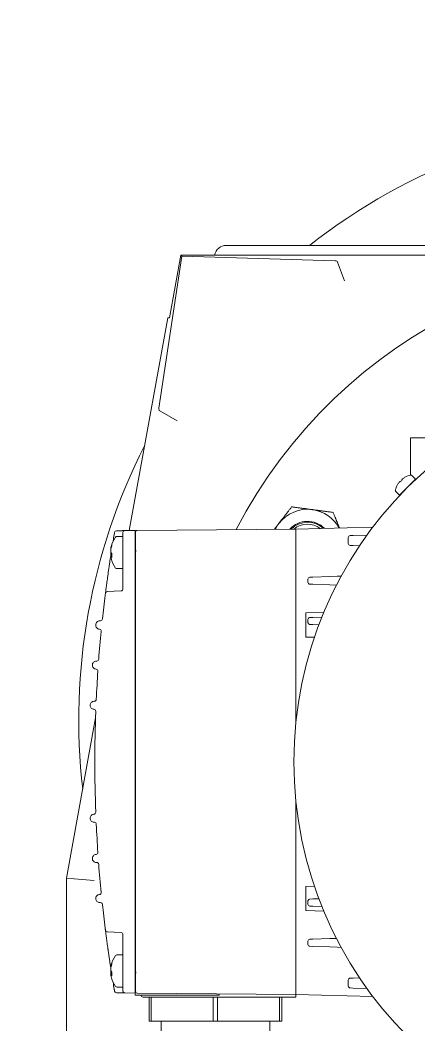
# Model space of a CAD drawing. Extents: x -3873 to 164127, y 7129 to 96529.
# Drawn here: x 85174.7 to 85273.9, y 60625.8 to 60875.6 of the extents above; entities that cross this region are included whole.
import ezdxf

# ---------------------------------------------------------------- set-up
doc = ezdxf.new("R2010")
doc.units = 0
doc.layers.get('0').update_dxf_attribs({"linetype": 'CONTINUOUS'})
doc.layers.add('LAYOUT Kromeka', color=1, linetype='CONTINUOUS', lineweight=5)

# ---------------------------------------------------------------- blocks, each defined once
blk = doc.blocks.new('SD-01-04-645-180-reduktor')
for p, q in [((40.7, 128.36), (71.3, 128.36)), ((74.57, 128.36), (71.3, 128.36)), ((74.57, 128.36), (93.43, 128.36)), ((96.7, 128.36), (93.43, 128.36)), ((96.7, 128.36), (110.31, 128.36)), ((113.3, 128.36), (110.31, 128.36)), ((15, 125.94), (124.65, 125.94)), ((86.26, 124.51), (124.4, 125.64)), ((124.4, 125.64), (124.65, 125.94)), ((124.4, 125.64), (130.05, 87.91)), ((124.65, 125.94), (127.46, 110.36)), ((83.93, 119.51), (85.62, 124.17)), ((127.46, 110.36), (127.88, 110.36)), ((127.88, 110.36), (137.42, 57.48)), ((125.55, 84.72), (129.83, 87.21)), ((53.22, 80.5), (67.5, 80.5)), ((67.5, 80.5), (67.5, 71.27)), ((66.26, 70.22), (67.24, 71.2)), ((68.24, 68.24), (66.26, 70.22)), ((68.88, 70.74), (68.88, 70.72)), ((69.64, 70.16), (69.5, 70.3)), ((69.54, 70.06), (69.64, 70.16)), ((70.22, 66.26), (68.24, 68.24)), ((70.16, 69.64), (70.06, 69.54)), ((70.3, 69.5), (70.16, 69.64)), ((70.72, 68.88), (70.74, 68.88)), ((70.22, 66.26), (71.2, 67.24)), ((76.86, 58.35), (96, 57.85)), ((96, 57.85), (96, 57.73)), ((96, 57.85), (135.5, 57.5)), ((96, 57.85), (96, 57.85)), ((96, 57.26), (96, 57.73)), ((136, 57.5), (138.51, 57.46)), ((136, 57.5), (136, 57.21)), ((78.33, 56.36), (81.79, 56.24)), ((81.79, 56.24), (82.52, 56.22)), ((83, 55.72), (83, 54.28)), ((96, 57.26), (96, 53.44)), ((136, 57.35), (135.85, 57.35)), ((135.86, 57.1), (135.86, 52.68)), ((136, 52.79), (136, 57.21)), ((139, 56.81), (139, 56.96)), ((139, 56.81), (139, 55.69)), ((139, 56), (140.54, 56)), ((139, 53.54), (139, 55.69)), ((139.49, 57.44), (140.6, 57.42)), ((81.79, 53.76), (80.18, 53.7)), ((82.52, 53.78), (81.79, 53.76)), ((96, 52.7), (96, 53.44)), ((96, 52.7), (96, 52.23)), ((136, 52.79), (136, 52.09)), ((139, 53.54), (139, 52.42)), ((142.02, 52.8), (142.02, 53)), ((142.02, 52.16), (142.02, 52.62)), ((96, 52.08), (96, 52.23)), ((96, 52.02), (96, 52.08)), ((96, 52.02), (96, 9.81)), ((135.86, 52.09), (135.86, -52.09)), ((136, 52.09), (136, -52.09)), ((139, 52.07), (139, 52.42)), ((139, 52.07), (139, 42.88)), ((142.02, 51.38), (142.02, 51.84)), ((142.02, 51), (142.02, 51.2)), ((139, 48), (140.54, 48)), ((84.76, 46.14), (85.77, 46.1)), ((85.77, 46.1), (87.54, 46.04)), ((87.54, 46.04), (91.79, 45.89)), ((91.79, 45.89), (92.52, 45.87)), ((93, 45.37), (93, 44.63)), ((87.54, 43.96), (85.93, 43.9)), ((91.79, 44.11), (87.54, 43.96)), ((92.52, 44.13), (91.79, 44.11)), ((139.47, 42.48), (142.89, 42.3)), ((93.5, 36.99), (89.08, 37.1)), ((91.83, 35.89), (89.55, 35.97)), ((91.83, 35.89), (92.52, 35.87)), ((93.5, 36.25), (93.5, 36.99)), ((93.5, 36.25), (93.5, 31.75)), ((144.57, 35.06), (144.78, 35.05)), ((90.29, 34.06), (91.83, 34.11)), ((92.52, 34.13), (91.83, 34.11)), ((93.5, 31.01), (91.4, 30.96)), ((93.5, 31.01), (93.5, 31.75)), ((145.51, 25.03), (145.65, 25.03)), ((146.11, 15.04), (146.22, 15.03)), ((145.82, 10.88), (153, -28.93)), ((96, -9.81), (96, -52.02)), ((146.22, -15.03), (146.11, -15.04)), ((145.65, -25.03), (145.51, -25.03)), ((146.15, -29.54), (151.15, -29.1)), ((151.15, -29.1), (153, -28.93)), ((153, -28.93), (153, -97.14)), ((93.5, -31.01), (91.4, -30.96)), ((93.5, -31.75), (93.5, -31.01)), ((93.5, -31.75), (93.5, -36.25)), ((91.83, -34.11), (90.29, -34.06)), ((91.83, -34.11), (92.52, -34.13)), ((93, -35.37), (93, -34.63)), ((93.5, -36.99), (89.08, -37.1)), ((89.55, -35.97), (91.83, -35.89)), ((92.52, -35.87), (91.83, -35.89)), ((93.5, -36.99), (93.5, -36.25)), ((144.78, -35), (144.61, -35)), ((142.89, -42.3), (139.47, -42.48)), ((85.93, -43.9), (87.54, -43.96)), ((87.54, -43.96), (91.79, -44.11)), ((91.79, -44.11), (92.52, -44.13)), ((93, -44.63), (93, -45.37)), ((139, -42.88), (139, -52.07)), ((85.77, -46.1), (84.76, -46.14)), ((87.54, -46.04), (85.77, -46.1)), ((91.79, -45.89), (87.54, -46.04)), ((92.52, -45.87), (91.79, -45.89)), ((139, -48), (140.54, -48)), ((96, -52.08), (96, -52.02)), ((96, -52.23), (96, -52.08)), ((96, -52.23), (96, -52.7)), ((136, -52.09), (136, -52.79)), ((139, -52.42), (139, -52.07)), ((139, -52.42), (139, -53.54)), ((142.02, -51.2), (142.02, -51)), ((142.02, -51.84), (142.02, -51.38)), ((142.02, -52.62), (142.02, -52.16)), ((80.18, -53.7), (81.79, -53.76)), ((81.79, -53.76), (82.52, -53.78)), ((83, -54.28), (83, -55.72)), ((96, -53.44), (96, -52.7)), ((96, -53.44), (96, -57.26)), ((135.86, -52.68), (135.86, -57.1)), ((136, -57.21), (136, -52.79)), ((139, -55.69), (139, -53.54)), ((142.02, -53), (142.02, -52.8)), ((81.79, -56.24), (78.33, -56.36)), ((82.52, -56.22), (81.79, -56.24)), ((96, -57.73), (96, -57.26)), ((136, -57.35), (135.85, -57.35)), ((136, -57.21), (136, -57.5)), ((139, -55.69), (139, -56.81)), ((139, -56), (140.54, -56)), ((139, -56.96), (139, -56.81)), ((140.6, -57.42), (139.49, -57.44)), ((76.86, -58.35), (96, -57.85)), ((135.5, -57.5), (96, -57.85)), ((96, -57.73), (96, -57.85)), ((96, -58), (96, -57.85)), ((96, -57.85), (96, -57.85)), ((96, -58), (96, -58.5)), ((134, -58.5), (96, -58.5)), ((99.5, -64.5), (99.5, -58.5)), ((100.04, -58.5), (100.04, -64.5)), ((115.09, -58), (115.09, -57.68)), ((115.09, -58), (115.1, -58)), ((136, -58), (115.1, -58)), ((115.46, -64.5), (115.46, -58.5)), ((116.54, -58.5), (116.54, -64.5)), ((131.96, -64.5), (131.96, -58.5)), ((132.5, -58.5), (132.5, -64.5)), ((138.51, -57.46), (136, -57.5)), ((136, -57.5), (136, -58)), ((100.04, -64.5), (99.5, -64.5)), ((100.04, -64.5), (115.46, -64.5)), ((102.5, -71), (102.5, -64.5)), ((116.54, -64.5), (115.46, -64.5)), ((116.54, -64.5), (131.96, -64.5)), ((129.5, -71), (129.5, -64.5)), ((132.5, -64.5), (131.96, -64.5))]:
    blk.add_line(p, q)
blk.add_circle((0, 0), 96.5)
for centre, radius, start, end in [((0, 10.36), 347.5, 18.493, 84.3437), ((-0.25, 11.9), 324.5, 19.5671, 83.8969), ((0, 10.36), 150, 51.8751, 87.5769), ((113.3, 125.36), 3, 11.1684, 90), ((0, 0), 125, 27.5003, 322.7498), ((0, 10.36), 150, 353.424, 27.0182), ((67.43, 71.01), 0.27, 77.336, 135), ((66.4, 66.4), 5, 60.2193, 77.336), ((66.4, 66.4), 4.99, 51.5034, 60.1879), ((67.03, 69.3), 0.1, 16.0743, 45), ((66.4, 66.4), 4.99, 29.8121, 38.4966), ((66.4, 66.4), 5, 12.664, 29.7807), ((71.01, 67.43), 0.27, 315, 12.664), ((69.3, 67.03), 0.1, 45, 73.9257), ((93.1, 53.75), 9, 97.6075, 150.8648), ((93.1, 53.75), 9, 37.6075, 97.6075), ((93.1, 53.75), 6, 42.9226, 134.4121), ((93.1, 53.75), 5.79, 44.9473, 132.3381), ((93.1, 53.75), 5.31, 50.4655, 126.664), ((93.1, 53.75), 9, 26.7742, 37.6075), ((135.5, 57), 0.5, 43.5874, 89.5), ((138.5, 56.96), 0.5, 0, 89), ((82.5, 55.72), 0.5, 359.9999, 88), ((140.54, 55.64), 0.36, 36.3584, 90), ((140.59, 56.92), 0.5, 9.8531, 89), ((135.6, 52), 6.5, 12.3968, 36.3584), ((82.5, 54.28), 0.5, 272, 359.9999), ((135.6, 52), 6.5, 323.6416, 347.6032), ((140.54, 48.36), 0.36, 270, 323.6416), ((92.5, 45.37), 0.5, 0.0002, 88), ((92.5, 44.63), 0.5, 272, 0.0002), ((139.5, 42.97), 0.5, 180, 267), ((142.86, 41.8), 0.5, 7.2187, 87), ((144.6, 35.56), 0.5, 186.119, 267), ((144.92, 32.46), 0.5, 97.1461, 185.5831), ((145.52, 25.53), 0.5, 184.3891, 268.2801), ((145.74, 22.53), 0.5, 94.5643, 183.8727), ((146.14, 15.54), 0.5, 182.6697, 266.5601), ((146.26, 12.54), 0.5, 93.9796, 182.154), ((146.26, -12.54), 0.5, 177.846, 266.0204), ((146.14, -15.54), 0.5, 93.4399, 177.3303), ((145.74, -22.53), 0.5, 176.1273, 265.4357), ((145.52, -25.53), 0.5, 91.7199, 175.6109), ((144.91, -32.51), 0.5, 174.4086, 264.8428), ((144.61, -35.5), 0.5, 90, 173.8918), ((142.86, -41.8), 0.5, 273, 352.7813), ((92.5, -44.63), 0.5, 0.0002, 88), ((139.5, -42.97), 0.5, 93, 180), ((92.5, -45.37), 0.5, 272, 0.0002), ((140.54, -48.36), 0.36, 36.3584, 90), ((135.6, -52), 6.5, 12.3968, 36.3584), ((0, 10.36), 295.75, 192.7126, 346.8544), ((82.5, -54.28), 0.5, 359.9999, 88), ((135.6, -52), 6.5, 323.6416, 347.6032), ((82.5, -55.72), 0.5, 272, 359.9999), ((135.5, -57), 0.5, 270.5, 316.4126), ((138.5, -56.96), 0.5, 271, 0), ((140.54, -55.64), 0.36, 270, 323.6416), ((140.59, -56.92), 0.5, 271, 350.1469), ((134, -58), 0.5, 270, 0)]:
    blk.add_arc(centre, radius, start, end)
for centre, major_axis, ratio, start_param, end_param in [((92.29, 119.51), (-6.62, 4.77), 0.228085, 5.993891, 6.347691), ((124.06, 92.96), (-5.87, 5.67), 0.228085, 3.077087, 3.430887), ((66.71, 66.71), (-3.47, 3.47), 0.894934, 4.636859, 4.787919), ((135.63, 57.11), (0.01, -0.318), 0.733295, 1.526745, 1.848918), ((-186.25, 0), (0, -332.71), 0.998634, 1.736314, 1.741465), ((135.63, 52.68), (-0.01, -0.318), 0.733295, 1.292675, 1.614848), ((136.04, 51.19), (5.66, 3.04), 0.330288, 6.027596, 6.188047), ((135.6, 52.19), (6.48, 0), 0.929404, 0.134334, 0.311282), ((135.6, 51.81), (6.48, 0), 0.929404, 0.134334, 0.311282), ((135.63, 52.1), (0.006, -0.45), 0.518689, 1.542955, 1.865129), ((135.6, 52.48), (6.48, 0), 0.369064, 5.971904, 6.148851), ((136.04, 52.32), (-3.82, 5.17), 0.831756, 3.904924, 4.065375), ((135.6, 51.52), (6.48, 0), 0.369064, 5.971904, 6.148851), ((135.6, 51.52), (6.48, 0), 0.369064, 0.134334, 0.201515), ((135.6, 51.81), (6.48, 0), 0.929404, 6.08167, 6.148851), ((135.6, 52.19), (6.48, 0), 0.929404, 6.118361, 6.148851), ((-187.03, 0), (0, -333.08), 0.999848, 1.677609, 1.69528), ((-187.02, 0), (0, -333.08), 0.999848, 1.647412, 1.668255), ((-187.02, 0), (0, -333.07), 0.999848, 1.617399, 1.638398), ((-187.02, 0), (0, -333.07), 0.999848, 1.533196, 1.608396), ((-187.02, 0), (0, -333.07), 0.999848, 1.503195, 1.524193), ((-187.02, 0), (0, -333.08), 0.999848, 1.473194, 1.494181), ((-187.03, 0), (0, -333.08), 0.999848, 1.446313, 1.464172), ((135.63, -52.1), (-0.006, -0.45), 0.518689, 1.276463, 1.598637), ((136.04, -52.81), (5.66, 3.04), 0.330288, 6.027596, 6.188047), ((135.6, -51.81), (6.48, 0), 0.929404, 0.134334, 0.311282), ((135.6, -52.19), (6.48, 0), 0.929404, 0.134334, 0.311282), ((135.6, -51.52), (6.48, 0), 0.369064, 5.971904, 6.148851), ((136.04, -51.68), (-3.82, 5.17), 0.831756, 3.904924, 4.065375), ((135.6, -52.48), (6.48, 0), 0.369064, 0.134334, 0.201515), ((135.63, -52.68), (0.01, -0.318), 0.733295, 1.526745, 1.848918), ((-186.25, 0), (0, -332.71), 0.998634, 1.400127, 1.405278), ((135.6, -52.48), (6.48, 0), 0.369064, 5.971904, 6.148851), ((135.6, -52.19), (6.48, 0), 0.929404, 6.08167, 6.148851), ((135.6, -51.81), (6.48, 0), 0.929404, 6.118361, 6.148851), ((135.63, -57.11), (-0.01, -0.318), 0.733295, 1.292674, 1.614848)]:
    blk.add_ellipse(centre, major_axis=major_axis, ratio=ratio, start_param=start_param, end_param=end_param)
for points, weights, degree in [([(86.76, 61.98), (89.52, 62.35), (91.91, 62.67)], [1.92854688201, 2.07772050249, 2.07772050249], 2), ([(91.91, 62.67), (94.3, 62.99), (97.06, 63.36)], [2.07772050249, 2.07772050249, 1.92854688201], 2), ([(97.06, 63.36), (98.76, 61.15), (100.23, 59.24)], [1.92854688201, 2.07772050249, 2.07772050249], 2), ([(85.17, 58.13), (85.91, 59.93), (86.76, 61.98)], [2.07092308922, 2.04587721832, 1.92854688201], 2), ([(100.23, 59.24), (100.78, 58.53), (101.34, 57.8)], [2.07772050249, 2.07772050249, 2.05696160046], 2), ([(141.95, 52.99), (141.99, 52.99), (142.02, 53)], [1.00641360908, 1.0062570847, 1.00609308134], 2), ([(142.02, 52.8), (142.01, 52.8), (141.99, 52.8)], [1.00609308134, 1.00616440511, 1.00623431437], 2), ([(142.02, 51.38), (141.9, 51.39), (141.79, 51.4)], [1.00609308134, 1.00667082451, 1.00715575508], 2), ([(142.02, 51.2), (141.9, 51.2), (141.79, 51.21)], [1.00609308134, 1.00666770659, 1.00715051832], 2), ([(141.84, 51.84), (141.93, 51.84), (142.02, 51.84)], [1.00691727851, 1.0065319589, 1.00609308134], 2), ([(93, 34.63), (93, 34.78), (93, 35.03), (93, 35.37)], [1, 0.999999964835, 0.999999964835, 1], 3), ([(141.84, -52.16), (141.93, -52.16), (142.02, -52.16)], [1.00691727851, 1.0065319589, 1.00609308134], 2), ([(141.95, -51.01), (141.99, -51.01), (142.02, -51)], [1.00641360908, 1.0062570847, 1.00609308134], 2), ([(142.02, -51.2), (142.01, -51.2), (141.99, -51.2)], [1.00609308134, 1.00616440511, 1.00623431437], 2), ([(142.02, -52.62), (141.9, -52.61), (141.79, -52.6)], [1.00609308134, 1.0066708245, 1.00715575508], 2), ([(142.02, -52.8), (141.9, -52.8), (141.79, -52.79)], [1.00609308134, 1.00666770659, 1.00715051832], 2)]:
    blk.add_rational_spline(points, weights, degree=degree)
for points, knots in [([(138.51, 57.46), (138.51, 57.46), (138.51, 57.46), (138.52, 57.46), (138.53, 57.46), (138.54, 57.46), (138.55, 57.46), (138.56, 57.46), (138.58, 57.46), (138.59, 57.45), (138.65, 57.45), (138.73, 57.45), (138.82, 57.45), (138.86, 57.45), (138.91, 57.45), (138.96, 57.45), (138.96, 57.45), (138.96, 57.45), (138.97, 57.45), (139.01, 57.45), (139.05, 57.45), (139.09, 57.45), (139.11, 57.45), (139.12, 57.45), (139.13, 57.45), (139.15, 57.44), (139.17, 57.44), (139.19, 57.44), (139.21, 57.44), (139.24, 57.44), (139.26, 57.44), (139.34, 57.44), (139.41, 57.44), (139.49, 57.44)], [0, 0, 0, 0, 0.000149814, 0.000149814, 0.000149814, 0.000305852, 0.000305852, 0.000305852, 0.000446191, 0.000446191, 0.000446191, 0.000892382, 0.000892382, 0.000892382, 0.001098124, 0.001098124, 0.001098124, 0.001115485, 0.001115485, 0.001115485, 0.001282807, 0.001282807, 0.001282807, 0.001337836, 0.001337836, 0.001337836, 0.001408299, 0.001408299, 0.001408299, 0.001502418, 0.001502418, 0.001502418, 0.001784775, 0.001784775, 0.001784775, 0.001784775]), ([(135.85, 57.35), (135.84, 57.35), (135.84, 57.35), (135.84, 57.33), (135.83, 57.32), (135.83, 57.3), (135.84, 57.28), (135.84, 57.25), (135.84, 57.23), (135.85, 57.2)], [0, 0, 0, 0, 0.00974889, 0.00974889, 0.01967606, 0.01967606, 0.02960323, 0.02960323, 0.03935212, 0.03935212, 0.03935212, 0.03935212]), ([(141.09, 57.01), (141.09, 57.01), (141.09, 57), (141.09, 57), (141.09, 56.99), (141.09, 56.99), (141.09, 56.98), (141.09, 56.98), (141.09, 56.98), (141.09, 56.97), (141.09, 56.97), (141.09, 56.97), (141.09, 56.97), (141.09, 56.96), (141.09, 56.96), (141.09, 56.96), (141.1, 56.94), (141.1, 56.92), (141.11, 56.89), (141.11, 56.88), (141.11, 56.87), (141.11, 56.86), (141.12, 56.84), (141.12, 56.82), (141.12, 56.8), (141.13, 56.77), (141.13, 56.73), (141.14, 56.69), (141.15, 56.66), (141.15, 56.62), (141.16, 56.58), (141.16, 56.56), (141.17, 56.53), (141.17, 56.5)], [0, 0, 0, 0, 0.0000862076, 0.0000862076, 0.0000862076, 0.0001508632, 0.0001508632, 0.0001508632, 0.0001751091, 0.0001751091, 0.0001751091, 0.0001959859, 0.0001959859, 0.0001959859, 0.0002175394, 0.0002175394, 0.0002175394, 0.0003448302, 0.0003448302, 0.0003448302, 0.0003930048, 0.0003930048, 0.0003930048, 0.0004713077, 0.0004713077, 0.0004713077, 0.0005899708, 0.0005899708, 0.0005899708, 0.000705653, 0.000705653, 0.000705653, 0.0007863852, 0.0007863852, 0.0007863852, 0.0007863852]), ([(135.85, 52.58), (135.84, 52.56), (135.84, 52.54), (135.84, 52.48), (135.83, 52.45), (135.83, 52.39), (135.84, 52.36), (135.84, 52.29), (135.84, 52.26), (135.85, 52.23)], [0, 0, 0, 0, 0.00974889, 0.00974889, 0.01967606, 0.01967606, 0.02960323, 0.02960323, 0.03935212, 0.03935212, 0.03935212, 0.03935212]), ([(142.02, 51.36), (142.06, 51.07), (142.11, 50.79), (142.2, 50.17), (142.25, 49.83), (142.35, 49.16), (142.4, 48.83), (142.54, 47.86), (142.63, 47.25), (142.8, 46.08), (142.87, 45.53), (143.01, 44.53), (143.07, 44.09), (143.15, 43.49), (143.17, 43.31), (143.22, 42.98), (143.26, 42.67), (143.29, 42.43), (143.31, 42.23), (143.32, 42.14), (143.35, 41.93), (143.36, 41.86), (143.36, 41.86)], [0.00123042, 0.00123042, 0.00123042, 0.00123042, 0.00209736, 0.00209736, 0.00314603, 0.00314603, 0.00419471, 0.00419471, 0.00629207, 0.00629207, 0.00838942, 0.00838942, 0.01048678, 0.01048678, 0.01153546, 0.01153546, 0.01258413, 0.01363281, 0.01363281, 0.01468149, 0.01468149, 0.01677884, 0.01677884, 0.01677884, 0.01677884]), ([(143.36, 41.86), (143.36, 41.86), (143.37, 41.82), (143.37, 41.74), (143.38, 41.73), (143.38, 41.72), (143.38, 41.71), (143.39, 41.64), (143.4, 41.54), (143.41, 41.43), (143.42, 41.41), (143.42, 41.38), (143.42, 41.36)], [0, 0, 0, 0, 0.0003460097, 0.0003460097, 0.0003460097, 0.0003933723, 0.0003933723, 0.0003933723, 0.0007078254, 0.0007078254, 0.0007078254, 0.0007867445, 0.0007867445, 0.0007867445, 0.0007867445]), ([(93, 35.37), (93, 35.38), (93, 35.38), (92.99, 35.5), (92.95, 35.61), (92.81, 35.78), (92.71, 35.84), (92.57, 35.86), (92.54, 35.87), (92.52, 35.87)], [-0.9711564, -0.9711564, -0.9711564, -0.9711564, -0.9612805, -0.9612805, -0.8389913, -0.8389913, -0.7202895, -0.7202895, -0.6921183, -0.6921183, -0.6921183, -0.6921183]), ([(144.78, 35.05), (145.04, 35.04), (145.29, 34.92), (145.66, 34.55), (145.77, 34.3), (145.79, 33.78), (145.7, 33.52), (145.36, 33.12), (145.11, 32.99), (144.86, 32.95)], [1.623156, 1.623156, 1.623156, 1.623156, 2.364284, 2.364284, 3.105412, 3.105412, 3.846539, 3.846539, 4.587667, 4.587667, 4.587667, 4.587667]), ([(92.52, 34.13), (92.54, 34.13), (92.56, 34.14), (92.57, 34.14), (92.59, 34.14), (92.61, 34.15), (92.63, 34.15), (92.65, 34.15), (92.67, 34.16), (92.68, 34.17), (92.7, 34.17), (92.72, 34.18), (92.73, 34.19), (92.75, 34.2), (92.77, 34.21), (92.79, 34.23), (92.81, 34.24), (92.83, 34.26), (92.85, 34.27), (92.86, 34.28), (92.87, 34.3), (92.88, 34.31), (92.9, 34.33), (92.91, 34.35), (92.92, 34.37), (92.94, 34.39), (92.95, 34.41), (92.96, 34.43), (92.96, 34.44), (92.97, 34.45), (92.97, 34.46), (92.98, 34.48), (92.98, 34.5), (92.99, 34.52), (92.99, 34.54), (92.99, 34.56), (93, 34.58), (93, 34.59), (93, 34.61), (93, 34.63)], [0.004292894, 0.004292894, 0.004292894, 0.004292894, 0.004413335, 0.004413335, 0.004413335, 0.004540843, 0.004540843, 0.004540843, 0.004675364, 0.004675364, 0.004675364, 0.004805018, 0.004805018, 0.004805018, 0.004982852, 0.004982852, 0.004982852, 0.00516929, 0.00516929, 0.00516929, 0.005317143, 0.005317143, 0.005317143, 0.005516995, 0.005516995, 0.005516995, 0.005730364, 0.005730364, 0.005730364, 0.005829267, 0.005829267, 0.005829267, 0.005995248, 0.005995248, 0.005995248, 0.006168319, 0.006168319, 0.006168319, 0.00634139, 0.00634139, 0.00634139, 0.00634139]), ([(145.65, 25.03), (145.9, 25.02), (146.15, 24.91), (146.51, 24.55), (146.61, 24.31), (146.62, 23.8), (146.53, 23.55), (146.19, 23.17), (145.95, 23.05), (145.7, 23.03)], [1.600815, 1.600815, 1.600815, 1.600815, 2.358793, 2.358793, 3.116771, 3.116771, 3.874749, 3.874749, 4.632728, 4.632728, 4.632728, 4.632728]), ([(146.22, 15.03), (146.47, 15.02), (146.71, 14.91), (147.06, 14.54), (147.16, 14.29), (147.16, 13.79), (147.06, 13.54), (146.72, 13.17), (146.48, 13.06), (146.23, 13.04)], [1.630834, 1.630834, 1.630834, 1.630834, 2.383858, 2.383858, 3.136883, 3.136883, 3.889908, 3.889908, 4.642932, 4.642932, 4.642932, 4.642932]), ([(146.23, -13.04), (146.48, -13.06), (146.72, -13.17), (147.06, -13.54), (147.16, -13.79), (147.16, -14.29), (147.06, -14.54), (146.71, -14.91), (146.47, -15.02), (146.22, -15.03)], [1.640253, 1.640253, 1.640253, 1.640253, 2.393278, 2.393278, 3.146302, 3.146302, 3.899327, 3.899327, 4.652351, 4.652351, 4.652351, 4.652351]), ([(145.7, -23.03), (145.95, -23.05), (146.19, -23.17), (146.53, -23.55), (146.62, -23.8), (146.61, -24.31), (146.51, -24.55), (146.15, -24.91), (145.9, -25.02), (145.65, -25.03)], [1.650458, 1.650458, 1.650458, 1.650458, 2.408436, 2.408436, 3.166414, 3.166414, 3.924392, 3.924392, 4.68237, 4.68237, 4.68237, 4.68237]), ([(93, -34.63), (93, -34.62), (93, -34.61), (92.99, -34.5), (92.95, -34.39), (92.81, -34.22), (92.71, -34.17), (92.58, -34.14), (92.55, -34.13), (92.52, -34.13)], [-0.9761241, -0.9761241, -0.9761241, -0.9761241, -0.9645811, -0.9645811, -0.8549855, -0.8549855, -0.7486325, -0.7486325, -0.7201044, -0.7201044, -0.7201044, -0.7201044]), ([(144.87, -33), (145.12, -33.03), (145.36, -33.15), (145.7, -33.53), (145.79, -33.79), (145.77, -34.3), (145.65, -34.55), (145.29, -34.9), (145.03, -35), (144.78, -35)], [1.660807, 1.660807, 1.660807, 1.660807, 2.423703, 2.423703, 3.186598, 3.186598, 3.949494, 3.949494, 4.712389, 4.712389, 4.712389, 4.712389]), ([(92.52, -35.87), (92.63, -35.86), (92.74, -35.82), (92.93, -35.65), (92.99, -35.53), (93, -35.39), (93, -35.38), (93, -35.37)], [-0.2199078, -0.2199078, -0.2199078, -0.2199078, -0.1168715, -0.1168715, 0, 0, 0.0107866, 0.0107866, 0.0107866, 0.0107866]), ([(143.36, -41.86), (143.36, -41.86), (143.35, -41.91), (143.34, -42), (143.34, -42.02), (143.34, -42.04), (143.33, -42.07), (143.32, -42.14), (143.31, -42.22), (143.3, -42.33), (143.29, -42.43), (143.27, -42.55), (143.25, -42.68), (143.22, -42.96), (143.18, -43.29), (143.12, -43.68), (143.1, -43.88), (143.07, -44.09), (143.04, -44.31), (143.01, -44.54), (142.98, -44.77), (142.94, -45.02), (142.88, -45.47), (142.82, -45.95), (142.74, -46.47), (142.73, -46.53), (142.73, -46.59), (142.72, -46.65), (142.68, -46.94), (142.63, -47.24), (142.59, -47.55), (142.54, -47.86), (142.5, -48.17), (142.45, -48.5), (142.4, -48.82), (142.36, -49.14), (142.3, -49.48), (142.25, -49.81), (142.2, -50.16), (142.15, -50.5), (142.11, -50.78), (142.06, -51.07), (142.02, -51.36)], [0, 0, 0, 0, 0.00173496, 0.00173496, 0.00173496, 0.00209576, 0.00209576, 0.00209576, 0.00314372, 0.00314372, 0.00314372, 0.00419175, 0.00419175, 0.00419175, 0.0062882, 0.0062882, 0.0062882, 0.00733662, 0.00733662, 0.00733662, 0.0083852, 0.0083852, 0.0083852, 0.01026883, 0.01026883, 0.01026883, 0.01048282, 0.01048282, 0.01048282, 0.01153184, 0.01153184, 0.01153184, 0.01258098, 0.01258098, 0.01258098, 0.01363023, 0.01363023, 0.01363023, 0.01467958, 0.01467958, 0.01467958, 0.0155514, 0.0155514, 0.0155514, 0.0155514]), ([(143.42, -41.36), (143.42, -41.39), (143.42, -41.42), (143.41, -41.45), (143.41, -41.47), (143.41, -41.49), (143.4, -41.51), (143.4, -41.52), (143.4, -41.54), (143.4, -41.55), (143.4, -41.56), (143.4, -41.57), (143.39, -41.59), (143.39, -41.61), (143.39, -41.63), (143.39, -41.65), (143.38, -41.67), (143.38, -41.69), (143.38, -41.71), (143.37, -41.75), (143.37, -41.78), (143.37, -41.8), (143.36, -41.83), (143.36, -41.84), (143.36, -41.85), (143.36, -41.86), (143.36, -41.86), (143.36, -41.86)], [0, 0, 0, 0, 0.0000927938, 0.0000927938, 0.0000927938, 0.0001592785, 0.0001592785, 0.0001592785, 0.0001963172, 0.0001963172, 0.0001963172, 0.0002400268, 0.0002400268, 0.0002400268, 0.000308846, 0.000308846, 0.000308846, 0.0003933881, 0.0003933881, 0.0003933881, 0.0005487107, 0.0005487107, 0.0005487107, 0.0007011133, 0.0007011133, 0.0007011133, 0.0007867762, 0.0007867762, 0.0007867762, 0.0007867762]), ([(135.85, -52.23), (135.84, -52.26), (135.84, -52.29), (135.84, -52.36), (135.83, -52.39), (135.83, -52.45), (135.84, -52.48), (135.84, -52.54), (135.84, -52.56), (135.85, -52.58)], [0, 0, 0, 0, 0.00974889, 0.00974889, 0.01967606, 0.01967606, 0.02960323, 0.02960323, 0.03935212, 0.03935212, 0.03935212, 0.03935212]), ([(135.85, -57.2), (135.84, -57.23), (135.84, -57.25), (135.84, -57.28), (135.83, -57.3), (135.83, -57.32), (135.84, -57.33), (135.84, -57.35), (135.84, -57.35), (135.85, -57.35)], [0, 0, 0, 0, 0.00974889, 0.00974889, 0.01967606, 0.01967606, 0.02960323, 0.02960323, 0.03935212, 0.03935212, 0.03935212, 0.03935212]), ([(139.49, -57.44), (139.49, -57.44), (139.49, -57.44), (139.48, -57.44), (139.48, -57.44), (139.48, -57.44), (139.47, -57.44), (139.47, -57.44), (139.46, -57.44), (139.46, -57.44), (139.45, -57.44), (139.43, -57.44), (139.42, -57.44), (139.4, -57.44), (139.38, -57.44), (139.35, -57.44), (139.31, -57.44), (139.26, -57.44), (139.22, -57.44), (139.19, -57.44), (139.16, -57.44), (139.13, -57.45), (139.08, -57.45), (139.03, -57.45), (138.98, -57.45), (138.93, -57.45), (138.88, -57.45), (138.83, -57.45), (138.83, -57.45), (138.82, -57.45), (138.82, -57.45), (138.73, -57.45), (138.65, -57.45), (138.59, -57.45), (138.57, -57.46), (138.56, -57.46), (138.54, -57.46), (138.53, -57.46), (138.52, -57.46), (138.52, -57.46), (138.51, -57.46), (138.51, -57.46), (138.51, -57.46)], [-0.000006325, -0.000006325, -0.000006325, -0.000006325, 0.000004191, 0.000004191, 0.000004191, 0.000014706, 0.000014706, 0.000014706, 0.000035736, 0.000035736, 0.000035736, 0.000077796, 0.000077796, 0.000077796, 0.000161916, 0.000161916, 0.000161916, 0.000330157, 0.000330157, 0.000330157, 0.000442446, 0.000442446, 0.000442446, 0.000649415, 0.000649415, 0.000649415, 0.000866266, 0.000866266, 0.000866266, 0.000890949, 0.000890949, 0.000890949, 0.001339597, 0.001339597, 0.001339597, 0.001497591, 0.001497591, 0.001497591, 0.001649373, 0.001649373, 0.001649373, 0.001788246, 0.001788246, 0.001788246, 0.001788246]), ([(141.17, -56.5), (141.17, -56.53), (141.16, -56.56), (141.16, -56.58), (141.15, -56.62), (141.15, -56.66), (141.14, -56.69), (141.14, -56.71), (141.13, -56.73), (141.13, -56.75), (141.13, -56.76), (141.13, -56.78), (141.12, -56.8), (141.12, -56.82), (141.12, -56.84), (141.11, -56.86), (141.11, -56.88), (141.11, -56.9), (141.1, -56.91), (141.1, -56.92), (141.1, -56.94), (141.1, -56.95), (141.1, -56.95), (141.1, -56.95), (141.09, -56.96), (141.09, -56.96), (141.09, -56.96), (141.09, -56.97), (141.09, -56.97), (141.09, -56.97), (141.09, -56.97), (141.09, -56.99), (141.09, -57), (141.09, -57), (141.09, -57), (141.09, -57.01), (141.09, -57.01)], [0, 0, 0, 0, 0.0000788912, 0.0000788912, 0.0000788912, 0.0001962056, 0.0001962056, 0.0001962056, 0.0002563965, 0.0002563965, 0.0002563965, 0.0003155649, 0.0003155649, 0.0003155649, 0.0003932005, 0.0003932005, 0.0003932005, 0.0004792892, 0.0004792892, 0.0004792892, 0.0005438557, 0.0005438557, 0.0005438557, 0.0005680681, 0.0005680681, 0.0005680681, 0.0005901074, 0.0005901074, 0.0005901074, 0.0006104399, 0.0006104399, 0.0006104399, 0.0007375552, 0.0007375552, 0.0007375552, 0.000786401, 0.000786401, 0.000786401, 0.000786401])]:
    blk.add_open_spline(points, degree=3, knots=knots)

msp = doc.modelspace()

# ---------------------------------------------------------------- linework, layer by layer
at = {"layer": 'LAYOUT Kromeka', "elevation": -15419959.69}
msp.add_lwpolyline([(83727.59, 63133.87), (83721.97, 47023.65, 0.412929), (84124.92, 46618.64), (85259.11, 46618.64, 0.415704), (85662.06, 47023.65), (85662.06, 60626.61), (85662.06, 60701.85, 1), (85017.06, 60701.85), (85017.06, 60331.81), (85017.06, 56376, -1), (84371.23, 56376), (84372.61, 60367.81), (84372.59, 63130.55)], format="xyb", dxfattribs=at)

# ---------------------------------------------------------------- block references
at = {"layer": 'LAYOUT Kromeka', "xscale": -1}
msp.add_blockref('SD-01-04-645-180-reduktor', (85339.31, 60691.22, -15419981.6), dxfattribs=at)

doc.saveas('drawing.dxf')
